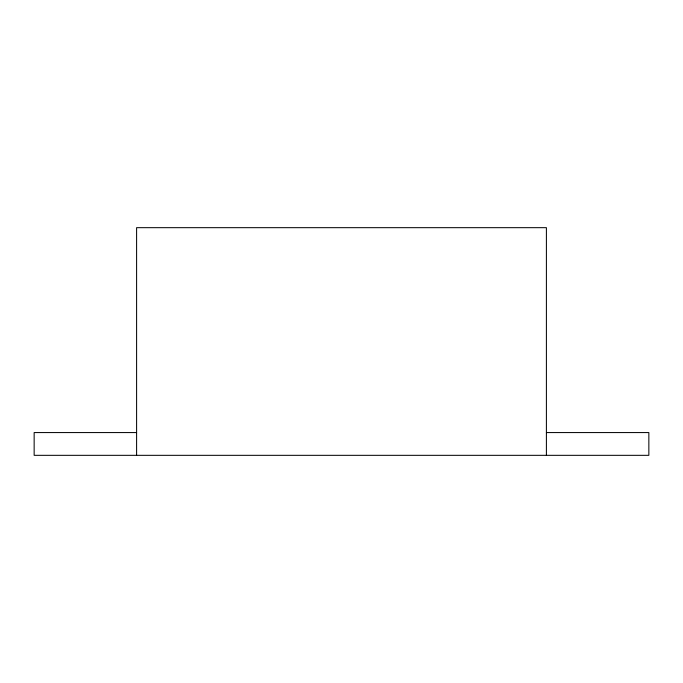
<?xml version="1.0" encoding="UTF-8"?>
<svg xmlns="http://www.w3.org/2000/svg" width="683" height="683" viewBox="0 0 683 683"><rect width="100%" height="100%" fill="white"/><g stroke="black" fill="none" stroke-linecap="round" stroke-linejoin="round"><path stroke-width="1.02" d="M136.6 432.57L34.15 432.57L34.15 455.33L648.85 455.33L648.85 432.57L546.4 432.57M546.4 455.33L546.4 227.67L136.6 227.67L136.6 455.33"/></g></svg>
